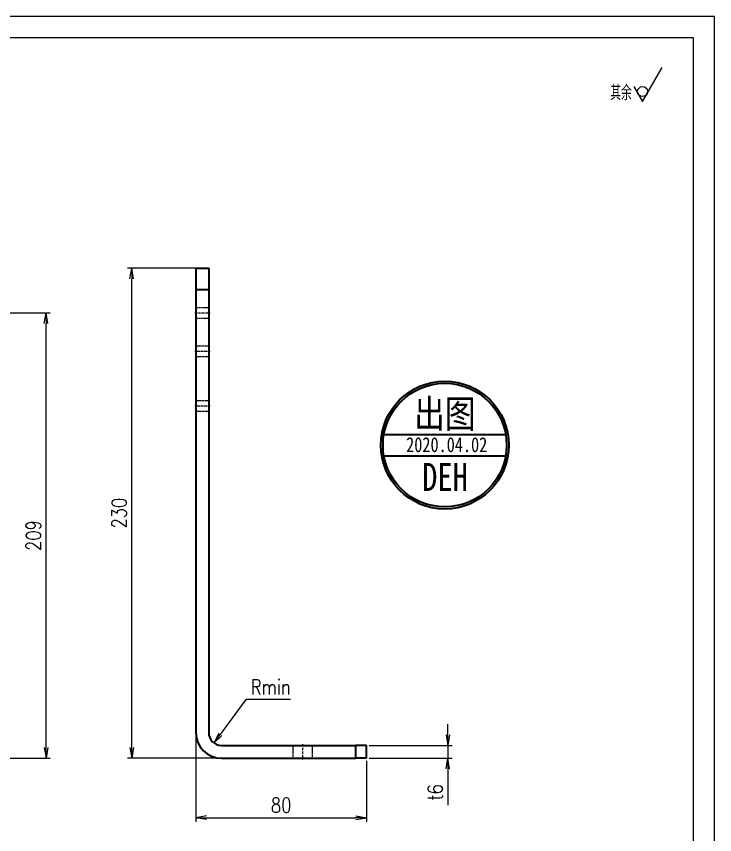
# Model space of a CAD drawing. Header units: millimetres. Extents: x 1333 to 190452, y -42879 to -5704.
# Drawn here: x 186304.6 to 186632.3, y -17550.8 to -17166.8 of the extents above; entities that cross this region are included whole.
import ezdxf
from ezdxf.enums import TextEntityAlignment as Align

# ---------------------------------------------------------------- set-up
doc = ezdxf.new("R2010")
doc.units = ezdxf.units.MM
doc.header["$LTSCALE"] = 0.5
for name, pattern in [('AM_ISO02W050x2', [3.75, 3, -0.75]), ('AM_ISO08W050x2', [9, 6, -0.75, 1.5, -0.75]), ('DASHDOT', [18.5, 12, -3, 0.5, -3]), ('DASHED', [15, 12, -3]), ('DOT2', [0.125, 0, -0.125])]:
    doc.linetypes.add(name, pattern=pattern)
for name, color, linetype, lineweight in [('中心线', 2, 'AM_ISO08W050x2', 18), ('印章专用-出图', 1, 'Continuous', 80), ('图框', 7, 'Continuous', 18), ('标注线', 3, 'Continuous', 18), ('虚线', 1, 'AM_ISO02W050x2', 18)]:
    doc.layers.add(name, color=color, linetype=linetype, lineweight=lineweight)
doc.layers.add('打印-禁用', color=7, linetype='Continuous', lineweight=15, plot=False)
doc.styles.add('DIM', font='romans.shx', dxfattribs={"width": 0.8, "bigfont": 'bigfont.shx'})
doc.styles.add('国标', font='simfang.ttf', dxfattribs={"width": 0.8})
doc.styles.add('机械长仿宋', font='gbenor.shx', dxfattribs={"height": 1, "bigfont": 'gbcbig.shx'})
doc.dimstyles.new('DEH 1-2$0', dxfattribs={"dimscale": 2, "dimtxt": 3.5, "dimasz": 2.5, "dimexe": 1, "dimexo": 0.625, "dimgap": 1.2, "dimtad": 1, "dimdsep": 46, "dimtxsty": 'DIM', "dimblk": 'OPEN', "dimcen": 0, "dimclrd": 8, "dimclre": 8, "dimclrt": 2, "dimazin": 2, "dimtfac": 0.5, "dimtmove": 0, "dimatfit": 3, "dimldrblk": 'OPEN', "dimfxl": 0, "dimtolj": 2, "dimlwd": 13, "dimlwe": 13, "dimarcsym": 0})
doc.dimstyles.new('DEH 1-2$4', dxfattribs={"dimscale": 2, "dimtxt": 3.5, "dimasz": 2.5, "dimexe": 1, "dimexo": 0.625, "dimgap": 1.2, "dimtad": 1, "dimtoh": 1, "dimdsep": 46, "dimtxsty": 'DIM', "dimblk": 'OPEN', "dimcen": 0, "dimclrd": 8, "dimclre": 8, "dimclrt": 2, "dimazin": 2, "dimtfac": 0.5, "dimtofl": 0, "dimtmove": 0, "dimatfit": 3, "dimldrblk": 'OPEN', "dimfxl": 0, "dimtolj": 2, "dimlwd": 18, "dimlwe": 18, "dimarcsym": 0})

# ---------------------------------------------------------------- blocks, each defined once
blk = doc.blocks.new('GZDEH零件A3图框V01版')
at = {"layer": '图框', "linetype": 'Continuous'}
for p, q in [((3272.49, -1554.46), (2882.49, -1554.46)), ((3272.49, -1832.96), (3272.49, -1554.46))]:
    blk.add_line(p, q, dxfattribs=at)
at = {"layer": '打印-禁用', "linetype": 'Continuous'}
for p, q in [((3277.49, -1549.46), (2857.49, -1549.46)), ((3277.49, -1846.46), (3277.49, -1549.46))]:
    blk.add_line(p, q, dxfattribs=at)
blk = doc.blocks.new('DEH A3')
at = {"layer": '图框'}
blk.add_blockref('GZDEH零件A3图框V01版', (-2857.49, 1846.46), dxfattribs=at)
blk = doc.blocks.new('FINISHER_NON')
at = {"layer": '标注线'}
for p, q in [((0, 0), (4.62, 8)), ((-2.02, 3.5), (0, 0))]:
    blk.add_line(p, q, dxfattribs=at)
blk.add_circle((0, 2.33), 1.17, dxfattribs=at)
blk = doc.blocks.new('其余不去材料')
at = {"layer": '标注线'}
blk.add_blockref('FINISHER_NON', (0, 0), dxfattribs=at)
at = {"layer": '标注线', "color": 7, "linetype": 'DOT2', "style": '机械长仿宋'}
blk.add_text('其余', height=3.5, dxfattribs=at).set_placement((-7.56, 0.3))
blk = doc.blocks.new('_Open')
at = {"color": 0, "linetype": 'ByBlock', "lineweight": -2}
for p, q in [((-1, 0.167), (0, 0)), ((-1, -0.167), (0, 0)), ((0, 0), (-1, 0))]:
    blk.add_line(p, q, dxfattribs=at)
blk = doc.blocks.new('*D111')
at = {"layer": 'Defpoints', "color": 0, "transparency": 16777216}
for p in [(186468.91, -17508.92), (186468.91, -17514.92), (186507.11, -17514.92)]:
    blk.add_point(p, dxfattribs=at)
at = {"layer": '标注线', "color": 8, "lineweight": 13, "transparency": 16777216}
for p, q in [((186507.11, -17503.92), (186507.11, -17498.92)), ((186470.16, -17508.92), (186509.11, -17508.92)), ((186507.11, -17508.92), (186507.11, -17514.92)), ((186470.16, -17514.92), (186509.11, -17514.92)), ((186507.11, -17519.92), (186507.11, -17536.92))]:
    blk.add_line(p, q, dxfattribs=at)
at = {"layer": '标注线', "color": 8, "lineweight": 13, "transparency": 16777216, "xscale": 5, "yscale": 5, "zscale": 5}
for p, rotation in [((186507.11, -17508.92), 270), ((186507.11, -17514.92), 90)]:
    blk.add_blockref('_Open', p, dxfattribs=dict(at, rotation=rotation))
at = {"layer": '标注线', "color": 2, "transparency": 16777216, "insert": (186501.21, -17530.92), "char_height": 7, "attachment_point": 5, "rotation": 90, "style": 'DIM'}
blk.add_mtext('\\A2;{\\Fromans,bigfont|c134;t}6', dxfattribs=at)
blk = doc.blocks.new('*D112')
at = {"layer": 'Defpoints', "color": 0, "transparency": 16777216}
for p in [(186388.91, -17494.4), (186468.91, -17514.92), (186468.91, -17542.81)]:
    blk.add_point(p, dxfattribs=at)
at = {"layer": '标注线', "color": 8, "lineweight": 13, "transparency": 16777216}
for p, q in [((186388.91, -17495.65), (186388.91, -17544.81)), ((186468.91, -17516.17), (186468.91, -17544.81)), ((186393.91, -17542.81), (186463.91, -17542.81))]:
    blk.add_line(p, q, dxfattribs=at)
at = {"layer": '标注线', "color": 8, "lineweight": 13, "transparency": 16777216, "xscale": 5, "yscale": 5, "zscale": 5, "rotation": 180}
blk.add_blockref('_Open', (186388.91, -17542.81), dxfattribs=at)
at = {"layer": '标注线', "color": 8, "lineweight": 13, "transparency": 16777216, "xscale": 5, "yscale": 5, "zscale": 5}
blk.add_blockref('_Open', (186468.91, -17542.81), dxfattribs=at)
at = {"layer": '标注线', "color": 2, "transparency": 16777216, "insert": (186428.91, -17536.91), "char_height": 7, "attachment_point": 5, "style": 'DIM'}
blk.add_mtext('\\A2;80', dxfattribs=at)
blk = doc.blocks.new('*D113')
at = {"layer": 'Defpoints', "color": 0, "transparency": 16777216}
for p in [(186358.76, -17284.92), (186391.91, -17284.92), (186405.66, -17514.92)]:
    blk.add_point(p, dxfattribs=at)
at = {"layer": '标注线', "color": 8, "lineweight": 13, "transparency": 16777216}
for p, q in [((186390.66, -17284.92), (186356.76, -17284.92)), ((186358.76, -17509.92), (186358.76, -17289.92)), ((186404.41, -17514.92), (186356.76, -17514.92))]:
    blk.add_line(p, q, dxfattribs=at)
at = {"layer": '标注线', "color": 8, "lineweight": 13, "transparency": 16777216, "xscale": 5, "yscale": 5, "zscale": 5}
for p, rotation in [((186358.76, -17284.92), 90), ((186358.76, -17514.92), 270)]:
    blk.add_blockref('_Open', p, dxfattribs=dict(at, rotation=rotation))
at = {"layer": '标注线', "color": 2, "transparency": 16777216, "insert": (186352.86, -17399.92), "char_height": 7, "attachment_point": 5, "rotation": 90, "style": 'DIM'}
blk.add_mtext('\\A2;230', dxfattribs=at)
blk = doc.blocks.new('*D114')
at = {"layer": 'Defpoints', "color": 0, "transparency": 16777216}
for p in [(186400.91, -17502.92), (186397.37, -17507.76)]:
    blk.add_point(p, dxfattribs=at)
at = {"layer": '标注线', "color": 8, "lineweight": 18, "transparency": 16777216}
for p, q in [((186412.25, -17487.42), (186400.32, -17503.72)), ((186433.32, -17487.42), (186412.25, -17487.42))]:
    blk.add_line(p, q, dxfattribs=at)
at = {"layer": '标注线', "color": 8, "lineweight": 18, "transparency": 16777216, "xscale": 5, "yscale": 5, "zscale": 5, "rotation": 233.7982250621365}
blk.add_blockref('_Open', (186397.37, -17507.76), dxfattribs=at)
at = {"layer": '标注线', "color": 2, "transparency": 16777216, "insert": (186423.99, -17481.52), "char_height": 7, "attachment_point": 5, "style": 'DIM'}
blk.add_mtext('\\A2;{\\Fromans,bigfont|c134;Rmin}', dxfattribs=at)
blk = doc.blocks.new('*D122')
at = {"layer": 'Defpoints', "color": 0, "transparency": 16777216}
for p in [(186073.36, -17305.92), (186318.54, -17305.92), (186251.86, -17514.92)]:
    blk.add_point(p, dxfattribs=at)
at = {"layer": '标注线', "color": 8, "lineweight": 13, "transparency": 16777216}
for p, q in [((186074.61, -17305.92), (186320.54, -17305.92)), ((186318.54, -17509.92), (186318.54, -17310.92)), ((186253.11, -17514.92), (186320.54, -17514.92))]:
    blk.add_line(p, q, dxfattribs=at)
at = {"layer": '标注线', "color": 8, "lineweight": 13, "transparency": 16777216, "xscale": 5, "yscale": 5, "zscale": 5}
for p, rotation in [((186318.54, -17305.92), 90), ((186318.54, -17514.92), 270)]:
    blk.add_blockref('_Open', p, dxfattribs=dict(at, rotation=rotation))
at = {"layer": '标注线', "color": 2, "transparency": 16777216, "insert": (186312.64, -17410.42), "char_height": 7, "attachment_point": 5, "rotation": 90, "style": 'DIM'}
blk.add_mtext('\\A2;209', dxfattribs=at)
blk = doc.blocks.new('出图章')
at = {"layer": '印章专用-出图'}
h = blk.add_hatch(color=256, dxfattribs=at)
h.paths.add_polyline_path([(-15, 0, 1), (15, 0, 1)])
h.paths.add_polyline_path([(14.5, 0, -1), (-14.5, 0, -1)], flags=16)
h.paths.add_polyline_path([(-7.31, -12.35), (7.41, -12.35), (7.41, -2.73), (-7.31, -2.73)], flags=8)
at = {"layer": '印章专用-出图', "lineweight": 35}
for p, q in [((-14.28, 2.5), (14.28, 2.5)), ((-14.28, -2.5), (14.28, -2.5))]:
    blk.add_line(p, q, dxfattribs=at)
for radius in [15, 14.5]:
    blk.add_circle((0, 0), radius, dxfattribs=at)
at = {"layer": '印章专用-出图', "color": 4, "style": '国标', "width": 0.8}
blk.add_text('DEH', height=6.562, dxfattribs=at).set_placement((0.05, -10.74), align=Align.CENTER)
at = {"layer": '印章专用-出图', "color": 3, "style": '国标', "width": 0.8}
blk.add_attdef('出图', text='', height=6.6, dxfattribs=at).set_placement((0, 7.35), align=Align.MIDDLE_CENTER)
at = {"layer": '印章专用-出图', "color": 2, "style": '国标', "width": 0.8}
blk.add_attdef('XXXX.XX.XX', text='', height=3.5, dxfattribs=at).set_placement((0.45, 0.1), align=Align.MIDDLE_CENTER)
blk = doc.blocks.new('YZ-CT')
at = {"layer": '印章专用-出图'}
blk.add_blockref('出图章', (0.63, 0), dxfattribs=at).add_auto_attribs({'出图': '出图', 'XXXX.XX.XX': '2020.04.02'})

msp = doc.modelspace()

# ---------------------------------------------------------------- linework, layer by layer
at = {"color": 7, "lineweight": 35, "ltscale": 0.25}
for p, q in [((186388.909, -17284.917), (186388.909, -17294.917)), ((186394.909, -17284.917), (186394.909, -17294.917))]:
    msp.add_line(p, q, dxfattribs=at)
at = {"color": 7, "lineweight": 35, "ltscale": 0.15}
for p, q in [((186388.909, -17284.917), (186394.909, -17284.917)), ((186388.909, -17294.917), (186394.909, -17294.917)), ((186463.909, -17514.917), (186463.909, -17508.917)), ((186468.909, -17514.917), (186468.909, -17508.917))]:
    msp.add_line(p, q, dxfattribs=at)
at = {"color": 7, "lineweight": 35}
for p, q in [((186388.909, -17294.917), (186388.909, -17502.917)), ((186394.909, -17294.917), (186394.909, -17502.917)), ((186400.909, -17508.917), (186463.909, -17508.917)), ((186400.909, -17514.917), (186463.909, -17514.917))]:
    msp.add_line(p, q, dxfattribs=at)
at = {"color": 7, "lineweight": 35, "ltscale": 0.125}
for p, q in [((186468.909, -17508.917), (186463.909, -17508.917)), ((186468.909, -17514.917), (186463.909, -17514.917))]:
    msp.add_line(p, q, dxfattribs=at)
at = {"color": 7, "lineweight": 35}
for radius in [12, 6]:
    msp.add_arc((186400.909, -17502.917), radius, 180.00001, 270, dxfattribs=at)
at = {"layer": '中心线', "linetype": 'DASHDOT', "lineweight": 13, "ltscale": 0.17998}
msp.add_line((186388.31, -17305.917), (186395.509, -17305.917), dxfattribs=at)
at = {"layer": '中心线', "linetype": 'DASHDOT', "lineweight": 13, "ltscale": 0.180029}
for p, q in [((186395.51, -17324.066), (186388.309, -17324.066)), ((186395.51, -17349.767), (186388.309, -17349.767))]:
    msp.add_line(p, q, dxfattribs=at)
at = {"layer": '中心线', "linetype": 'DASHDOT', "lineweight": 13, "ltscale": 0.180014}
msp.add_line((186438.909, -17508.317), (186438.909, -17515.518), dxfattribs=at)
at = {"layer": '虚线', "linetype": 'DASHED', "lineweight": 13, "ltscale": 0.15}
for p, q in [((186388.909, -17294.917), (186394.909, -17294.917)), ((186388.909, -17303.459), (186394.909, -17303.459)), ((186388.909, -17303.459), (186394.909, -17303.459)), ((186388.909, -17303.459), (186394.909, -17303.459)), ((186388.909, -17303.459), (186394.909, -17303.459)), ((186388.909, -17308.376), (186394.909, -17308.376)), ((186388.909, -17308.376), (186394.909, -17308.376)), ((186388.909, -17308.376), (186394.909, -17308.376)), ((186388.909, -17308.376), (186394.909, -17308.376)), ((186394.909, -17321.566), (186388.909, -17321.566)), ((186394.909, -17321.566), (186388.909, -17321.566)), ((186394.909, -17326.566), (186388.909, -17326.566)), ((186394.909, -17326.566), (186388.909, -17326.566)), ((186394.909, -17347.267), (186388.909, -17347.267)), ((186394.909, -17347.267), (186388.909, -17347.267)), ((186394.909, -17352.267), (186388.909, -17352.267)), ((186394.909, -17352.267), (186388.909, -17352.267)), ((186434.409, -17508.917), (186434.409, -17514.917)), ((186434.409, -17508.917), (186434.409, -17514.917)), ((186434.409, -17508.917), (186434.409, -17514.917)), ((186443.409, -17508.917), (186443.409, -17514.917)), ((186443.409, -17508.917), (186443.409, -17514.917)), ((186443.409, -17508.917), (186443.409, -17514.917)), ((186463.909, -17514.917), (186463.909, -17508.917))]:
    msp.add_line(p, q, dxfattribs=at)

# ---------------------------------------------------------------- block references
at = {"layer": '印章专用-出图', "xscale": 2, "yscale": 2, "zscale": 2}
msp.add_blockref('YZ-CT', (186504.443, -17367.997), dxfattribs=at)
at = {"layer": '图框', "xscale": 2, "yscale": 2, "zscale": 2}
msp.add_blockref('DEH A3', (185792.346, -17760.849), dxfattribs=at)
at = {"layer": '标注线', "xscale": 2, "yscale": 2, "zscale": 2}
msp.add_blockref('其余不去材料', (186598.508, -17206.777), dxfattribs=at)

# ---------------------------------------------------------------- dimensions: what is measured, and where the dimension line sits
at = {"layer": '标注线'}
for base, p1, p2, picture, middle in [((186358.756, -17284.917), (186405.656, -17514.917), (186391.909, -17284.917), '*D113', (186352.856, -17399.917)), ((186318.541, -17305.917), (186251.864, -17514.917), (186073.363, -17305.917), '*D122', (186312.641, -17410.417))]:
    dim = msp.add_linear_dim(base=base, p1=p1, p2=p2, angle=90, dimstyle='DEH 1-2$0', dxfattribs=at)
    dim.commit()
    dim.dimension.update_dxf_attribs({"geometry": picture, "text_midpoint": middle})
dim = msp.add_radius_dim(center=(186400.909, -17502.917), mpoint=(186397.366, -17507.759), text='{\\Fromans,bigfont|c134;Rmin}', dimstyle='DEH 1-2$4', override={"dimtmove": 1}, dxfattribs=at)
dim.commit()
dim.dimension.update_dxf_attribs({"geometry": '*D114', "text_midpoint": (186412.254, -17487.418), "dimtype": 164})
dim = msp.add_linear_dim(base=(186468.909, -17542.811), p1=(186388.909, -17494.398), p2=(186468.909, -17514.917), dimstyle='DEH 1-2$0', dxfattribs=at)
dim.commit()
dim.dimension.update_dxf_attribs({"geometry": '*D112', "text_midpoint": (186428.909, -17536.911)})
dim = msp.add_linear_dim(base=(186507.108, -17514.917), p1=(186468.909, -17508.917), p2=(186468.909, -17514.917), angle=90, text='{\\Fromans,bigfont|c134;t}<>', dimstyle='DEH 1-2$0', dxfattribs=at)
dim.commit()
dim.dimension.update_dxf_attribs({"geometry": '*D111', "text_midpoint": (186501.208, -17530.917)})

doc.saveas('drawing.dxf')
